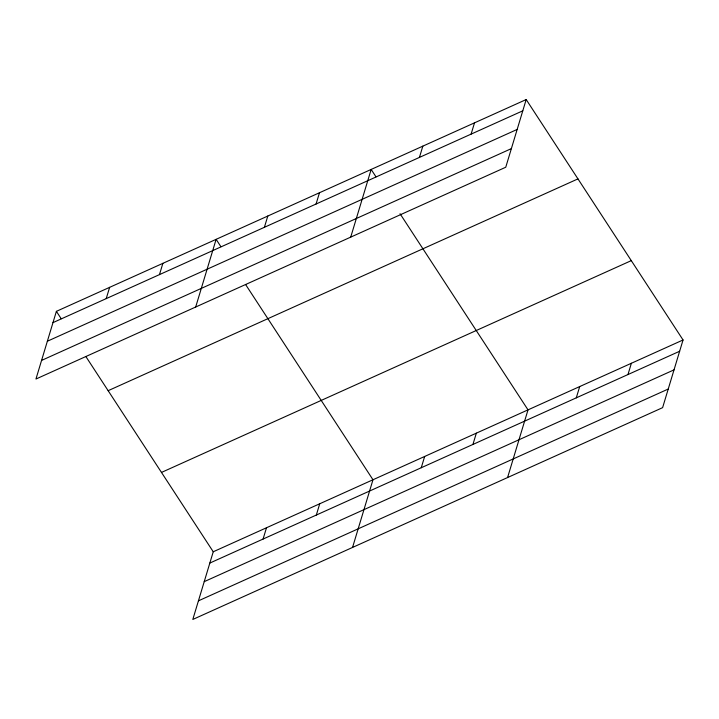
<?xml version="1.0" encoding="UTF-8"?>
<svg xmlns="http://www.w3.org/2000/svg" width="719" height="719" viewBox="0 0 719 719"><rect width="100%" height="100%" fill="white"/><g stroke="black" fill="none" stroke-linecap="round" stroke-linejoin="round"><path stroke-width="1.08" d="M526.191 99.546L56.388 311.345L35.95 379.03L505.754 167.23L526.191 99.546L683.05 339.97L662.612 407.655L192.809 619.454L213.246 551.77L683.05 339.97M106.223 298.619L109.63 287.339M159.465 274.622L162.871 263.334M195.685 307.013L216.122 239.337L220.931 246.716M264.394 227.312L267.801 216.033M316.072 204.016L319.479 192.737M350.719 237.117L371.157 169.441L375.974 176.82M263.082 539.052L266.488 527.773M419.429 157.425L422.835 146.137M316.324 515.047L319.73 503.767M471.107 134.12L474.513 122.841M352.544 547.447L372.981 479.762L245.61 284.535M421.253 467.745L424.659 456.466M472.931 444.441L476.338 433.162M507.578 477.551L528.016 409.866L400.043 213.723M576.287 397.85L579.694 386.57M627.966 374.554L631.372 363.275M52.981 322.624L522.785 110.825M47.355 341.237L517.168 129.438M41.567 360.417L511.38 148.617M108.147 390.687L577.959 178.887M161.478 472.428L631.291 260.629M209.84 563.058L679.644 351.249M204.214 581.662L674.027 369.863M198.426 600.841L668.239 389.042M56.388 311.345L61.196 318.724M85.876 356.552L213.246 551.77"/></g></svg>
